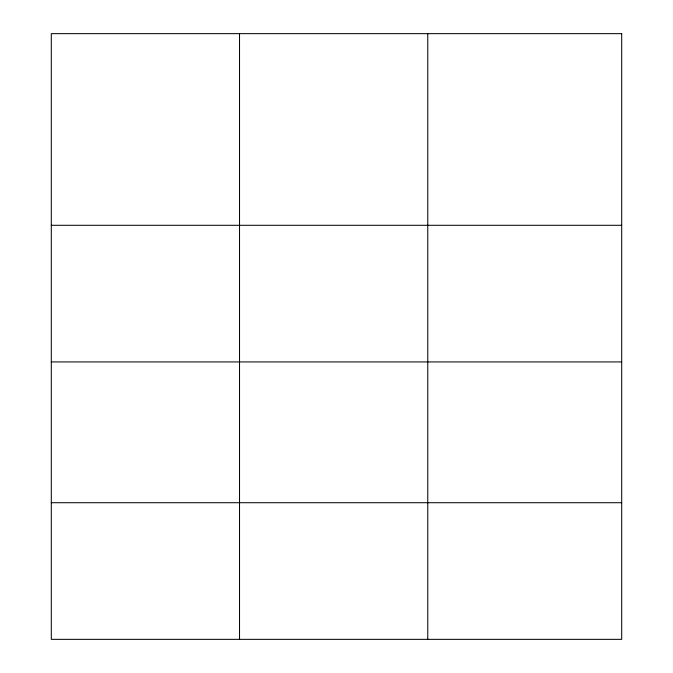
<?xml version="1.0" encoding="UTF-8"?>
<svg xmlns="http://www.w3.org/2000/svg" width="673" height="673" viewBox="0 0 673 673"><rect width="100%" height="100%" fill="white"/><g stroke="black" fill="none" stroke-linecap="round" stroke-linejoin="round"><path stroke-width="1.01" d="M51.299 225.295L621.701 225.295M51.299 361.931L621.701 361.931M51.299 502.714L621.701 502.714M427.767 33.65L427.767 639.35M239.529 33.65L239.529 639.35M621.701 33.65L51.299 33.65L51.299 639.35L621.701 639.35L621.701 33.65"/></g></svg>
